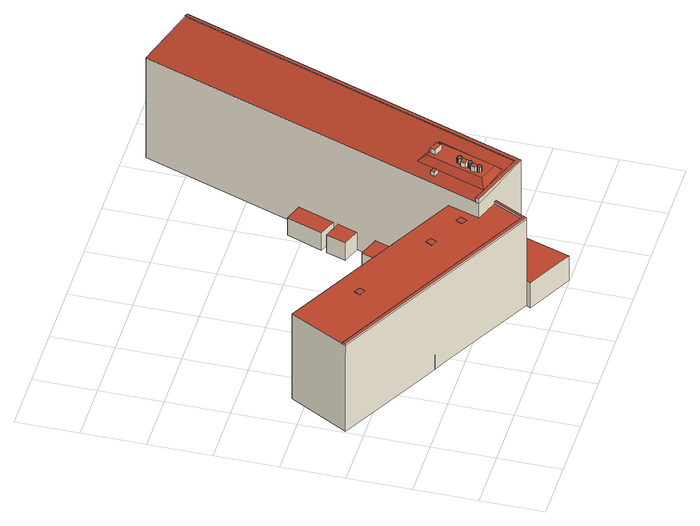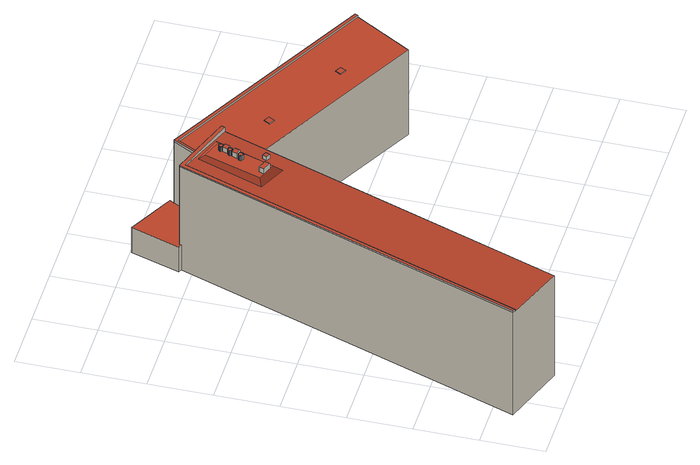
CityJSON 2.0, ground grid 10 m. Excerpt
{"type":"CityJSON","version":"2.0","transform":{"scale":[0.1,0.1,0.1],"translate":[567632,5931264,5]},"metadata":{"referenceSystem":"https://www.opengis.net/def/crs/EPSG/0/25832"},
"CityObjects":{
"building1":{"type":"Building","attributes":{"Grundfläche 2D":"1081.974861","Grundhöhe NN":"5.436"},"children":["building1-1","building1-2","building1-3","building1-4","building1-5","building1-6","building1-7","building1-8","building1-9","building1-10"],"geometry":[{"type":"MultiSurface","lod":"3","boundaries":[[[0,1,2,3,4,5,6]],[[7,8,9,10],[11,12,13,14],[15,16,17,18],[19,20,21,22,23,24],[25,26,27,28,29,30,31,32,33,34,35,36,37,38,39,40,41,42,43,44,45,46,47,48,49,50],[51,52,53,54,55,56,57,58,59,60,61,62,63,64,65,66,67,68,69,70,71,72,73,74,75],[21,76,77,78,79,80,81,82,83,84,85,86,87,88,89,90,91,92,93,23]],[[10,9,94,95]],[[9,8,96,94]],[[7,10,95,97]],[[8,7,97,96]],[[98,99,100,101,102,103]],[[104,105,106,107],[94,96,97,95]],[[108,109,110,111,112,113,114,115]],[[116,117,118,119]],[[120,121,122,123,124,125,126]],[[127,128,129,130]],[[131,132,133,134]],[[1,0,104,107]],[[2,1,107,106]],[[135,4,3,2,106,136]],[[135,137,5,4]],[[137,138,6,5]],[[138,104,0,6]],[[100,99,139,140]],[[140,141,101,100]],[[109,108,103,102]],[[108,115,98,103]],[[115,139,99,98]],[[105,104,138,142,143]],[[130,129,144,145,119,118,146,147,134,133,148,149,113,112,111,110,135,136,106,105,143,150]],[[102,101,141,124,123,137,135,110,109]],[[151,142,138,137,123,122]],[[116,119,145,152]],[[117,116,152,153]],[[118,117,153,146]],[[126,125,154,155]],[[120,126,155,156]],[[121,120,156,157]],[[122,121,157,151]],[[158,159,160,154,125,140,139,161,162]],[[140,125,124,141]],[[163,164,165,166,114,113,149,167]],[[139,115,114,166,161]],[[127,130,150,168]],[[128,127,168,169]],[[169,144,129,128]],[[170,131,134,147]],[[132,131,170,171]],[[133,132,171,148]],[[172,167,160,173]],[[174,164,158,175]],[[163,176,177,159]],[[165,178,179,162]],[[160,167,149,148,171,170,147,146,153,152,145,144,169,168,150,143,142,151,157,156,155,154]],[[166,165,162,161]],[[158,164,163,159]]],"semantics":{"surfaces":[{"type":"RoofSurface"},{"type":"WallSurface"},{"type":"GroundSurface"}],"values":[0,0,0,0,0,0,0,0,0,0,0,0,0,1,1,1,1,1,1,1,1,1,1,1,1,1,1,1,1,1,1,1,1,1,1,1,1,1,1,1,1,1,1,1,1,1,1,1,1,2,2,2]}}]},
"building1-1":{"type":"BuildingInstallation","parents":["building1"],"geometry":[{"type":"MultiSurface","lod":"3","boundaries":[[[180,181,182,183,184,185]],[[185,184,24,23]],[[180,185,23,22]],[[181,180,22,21]],[[182,181,21,20]],[[183,182,20,19]],[[184,183,19,24]]],"semantics":{"surfaces":[{"type":"RoofSurface"},{"type":"WallSurface"}],"values":[0,1,1,1,1,1,1]}}]},
"building1-2":{"type":"BuildingInstallation","parents":["building1"],"geometry":[{"type":"MultiSurface","lod":"3","boundaries":[[[186,187,188,189,190,191,192,193,194,195,196,197,198,199,200,201,202,203,204,205,206,207,208,209,210]],[[188,187,64,63]],[[186,210,66,65]],[[187,186,65,64]],[[189,188,63,62]],[[190,189,62,61]],[[191,190,61,60]],[[192,191,60,59]],[[193,192,59,58]],[[194,193,58,57]],[[195,194,57,56]],[[196,195,56,55]],[[197,196,55,54]],[[198,197,54,53]],[[199,198,53,52]],[[200,199,52,51]],[[201,200,51,75]],[[202,201,75,74]],[[203,202,74,73]],[[204,203,73,72]],[[205,204,72,71]],[[206,205,71,70]],[[207,206,70,69]],[[208,207,69,68]],[[209,208,68,67]],[[210,209,67,66]]],"semantics":{"surfaces":[{"type":"RoofSurface"},{"type":"WallSurface"}],"values":[0,1,1,1,1,1,1,1,1,1,1,1,1,1,1,1,1,1,1,1,1,1,1,1,1,1]}}]},
"building1-3":{"type":"BuildingInstallation","parents":["building1"],"geometry":[{"type":"MultiSurface","lod":"3","boundaries":[[[211,212,213,214]],[[214,213,14,13]],[[211,214,13,12]],[[212,211,12,11]],[[213,212,11,14]]],"semantics":{"surfaces":[{"type":"RoofSurface"},{"type":"WallSurface"}],"values":[0,1,1,1,1]}}]},
"building1-4":{"type":"BuildingInstallation","parents":["building1"],"geometry":[{"type":"MultiSurface","lod":"3","boundaries":[[[215,216,217,218]],[[218,217,219,220]],[[215,218,220,221]],[[216,215,221,222]],[[217,216,222,219]]],"semantics":{"surfaces":[{"type":"RoofSurface"},{"type":"WallSurface"}],"values":[0,1,1,1,1]}}]},
"building1-5":{"type":"BuildingInstallation","parents":["building1"],"geometry":[{"type":"MultiSurface","lod":"3","boundaries":[[[223,224,225,226]],[[227,228,224,223]],[[225,224,228,229]],[[229,230,226,225]],[[223,226,230,227]]],"semantics":{"surfaces":[{"type":"RoofSurface"},{"type":"WallSurface"}],"values":[0,1,1,1,1]}}]},
"building1-6":{"type":"BuildingInstallation","parents":["building1"],"geometry":[{"type":"MultiSurface","lod":"3","boundaries":[[[231,232,233,234]],[[234,233,235,236]],[[236,237,231,234]],[[237,238,232,231]],[[233,232,238,235]]],"semantics":{"surfaces":[{"type":"RoofSurface"},{"type":"WallSurface"}],"values":[0,1,1,1,1]}}]},
"building1-7":{"type":"BuildingInstallation","parents":["building1"],"geometry":[{"type":"MultiSurface","lod":"3","boundaries":[[[239,240,241,242,243,244,245,246,247,248,249,250,251,252,253,254,255,256,181,185]],[[239,185,23,93]],[[240,239,93,92]],[[241,240,92,91]],[[242,241,91,90]],[[243,242,90,89]],[[244,243,89,88]],[[245,244,88,87]],[[246,245,87,86]],[[247,246,86,85]],[[248,247,85,84]],[[249,248,84,83]],[[250,249,83,82]],[[251,250,82,81]],[[252,251,81,80]],[[253,252,80,79]],[[254,253,79,78]],[[255,254,78,77]],[[256,255,77,76]],[[181,256,76,21]],[[185,181,21,23]]],"semantics":{"surfaces":[{"type":"RoofSurface"},{"type":"WallSurface"}],"values":[0,1,1,1,1,1,1,1,1,1,1,1,1,1,1,1,1,1,1,1,1]}}]},
"building1-8":{"type":"BuildingInstallation","parents":["building1"],"geometry":[{"type":"MultiSurface","lod":"3","boundaries":[[[257,258,259,260]],[[261,262,260,259]],[[262,263,257,260]],[[258,257,263,264]],[[259,258,264,261]]],"semantics":{"surfaces":[{"type":"RoofSurface"},{"type":"WallSurface"}],"values":[0,1,1,1,1]}}]},
"building1-9":{"type":"BuildingInstallation","parents":["building1"],"geometry":[{"type":"MultiSurface","lod":"3","boundaries":[[[265,266,267,268]],[[268,267,18,17]],[[265,268,17,16]],[[266,265,16,15]],[[267,266,15,18]]],"semantics":{"surfaces":[{"type":"RoofSurface"},{"type":"WallSurface"}],"values":[0,1,1,1,1]}}]},
"building1-10":{"type":"BuildingInstallation","parents":["building1"],"geometry":[{"type":"MultiSurface","lod":"3","boundaries":[[[269,270,271,272,273,274,275,276,277,278,279,280,281,282,283,284,285,286,287,288,289,290,291,292,293,294]],[[271,270,35,34]],[[272,271,34,33]],[[269,294,37,36]],[[270,269,36,35]],[[273,272,33,32]],[[274,273,32,31]],[[275,274,31,30]],[[276,275,30,29]],[[277,276,29,28]],[[278,277,28,27]],[[279,278,27,26]],[[280,279,26,25]],[[281,280,25,50]],[[282,281,50,49]],[[283,282,49,48]],[[284,283,48,47]],[[285,284,47,46]],[[286,285,46,45]],[[287,286,45,44]],[[288,287,44,43]],[[289,288,43,42]],[[290,289,42,41]],[[291,290,41,40]],[[292,291,40,39]],[[293,292,39,38]],[[294,293,38,37]]],"semantics":{"surfaces":[{"type":"RoofSurface"},{"type":"WallSurface"}],"values":[0,1,1,1,1,1,1,1,1,1,1,1,1,1,1,1,1,1,1,1,1,1,1,1,1,1,1]}}]}
},
"vertices":[
[628,635,201],[433,87,201],[336,121,201],[335,118,201],[334,115,201],[436,79,201],[632,633,201],[408,111,205],[439,201,205],[408,212,205],[377,122,205],[414,209,205],[428,204,205],[425,196,205],[411,201,205],[395,159,205],[404,157,205],[401,149,205],[393,151,205],[390,143,205],[397,141,205],[394,132,205],[394,133,205],[393,133,205],[387,135,205],[401,160,205],[401,161,205],[400,162,205],[400,163,205],[400,164,205],[401,164,205],[401,165,205],[402,166,205],[403,166,205],[403,167,205],[404,167,205],[405,166,205],[406,166,205],[407,165,205],[407,164,205],[408,164,205],[408,163,205],[408,162,205],[407,162,205],[407,161,205],[407,160,205],[406,160,205],[405,159,205],[404,159,205],[403,159,205],[402,160,205],[398,142,205],[397,142,205],[396,142,205],[395,142,205],[395,143,205],[394,143,205],[394,144,205],[394,145,205],[394,146,205],[394,147,205],[395,147,205],[395,148,205],[396,148,205],[397,148,205],[398,148,205],[399,148,205],[400,148,205],[400,147,205],[400,146,205],[401,146,205],[401,145,205],[401,144,205],[400,144,205],[400,143,205],[399,142,205],[395,131,205],[395,130,205],[395,129,205],[395,128,205],[394,127,205],[393,127,205],[393,126,205],[392,126,205],[391,126,205],[390,127,205],[389,128,205],[389,129,205],[389,130,205],[389,131,205],[389,132,205],[390,132,205],[391,133,205],[392,133,205],[402,226,195],[363,115,195],[450,206,198],[412,101,198],[5,234,170],[3,229,170],[347,47,170],[375,101,170],[371,102,170],[346,54,170],[628,635,199],[530,668,193],[336,121,193],[433,87,199],[346,54,167],[371,102,166],[334,115,166],[335,118,166],[336,121,166],[352,166,164],[56,323,164],[5,234,167],[389,359,37],[378,328,37],[406,318,37],[417,349,37],[417,2,51],[443,80,51],[437,82,51],[436,79,51],[375,101,51],[347,47,51],[343,40,51],[412,424,37],[391,367,37],[419,357,37],[440,414,37],[363,299,37],[340,234,37],[372,223,37],[395,287,37],[334,115,193],[335,118,193],[436,79,199],[632,633,199],[3,229,167],[347,47,167],[375,101,165],[632,633,4],[530,668,4],[419,357,4],[417,349,4],[406,318,4],[395,287,4],[372,223,4],[352,166,4],[440,414,4],[437,82,4],[389,359,4],[378,328,4],[347,47,4],[343,40,4],[417,2,4],[443,80,4],[167,142,4],[172,139,4],[196,127,4],[3,229,4],[144,154,4],[224,234,4],[219,237,4],[196,249,4],[56,323,4],[248,222,4],[412,424,4],[391,367,4],[363,299,4],[340,234,4],[248,222,32],[196,127,32],[219,237,32],[167,142,32],[224,234,32],[172,139,32],[196,249,32],[144,154,32],
[394,133,214],[394,132,214],[397,141,214],[390,143,214],[387,135,214],[393,133,214],
[398,148,214],[397,148,214],[396,148,214],[395,148,214],[395,147,214],[394,147,214],[394,146,214],[394,145,214],[394,144,214],[394,143,214],[395,143,214],[395,142,214],[396,142,214],[397,142,214],[398,142,214],[399,142,214],[400,143,214],[400,144,214],[401,144,214],[401,145,214],[401,146,214],[400,146,214],[400,147,214],[400,148,214],[399,148,214],
[428,204,214],[414,209,214],[411,201,214],[425,196,214],
[136,242,166],[126,248,166],[121,238,166],[131,233,166],[121,238,165],[131,233,165],[136,242,165],[126,248,165],
[271,171,166],[262,176,166],[256,166,166],[266,161,166],[271,171,165],[262,176,165],[256,166,165],[266,161,165],
[329,141,166],[320,146,166],[315,136,166],[324,131,166],[315,136,165],[324,131,165],[329,141,165],[320,146,165],
[392,133,214],[391,133,214],[390,132,214],[389,132,214],[389,131,214],[389,130,214],[389,129,214],[389,128,214],[390,127,214],[391,126,214],[392,126,214],[393,126,214],[393,127,214],[394,127,214],[395,128,214],[395,129,214],[395,130,214],[395,131,214],
[383,190,201],[386,197,201],[379,200,201],[376,193,201],[379,200,194],[376,193,194],[383,190,195],[386,197,195],
[404,157,214],[395,159,214],[393,151,214],[401,149,214],
[405,166,214],[404,167,214],[403,167,214],[403,166,214],[402,166,214],[401,165,214],[401,164,214],[400,164,214],[400,163,214],[400,162,214],[401,161,214],[401,160,214],[402,160,214],[403,159,214],[404,159,214],[405,159,214],[406,160,214],[407,160,214],[407,161,214],[407,162,214],[408,162,214],[408,163,214],[408,164,214],[407,164,214],[407,165,214],[406,166,214]
]}
